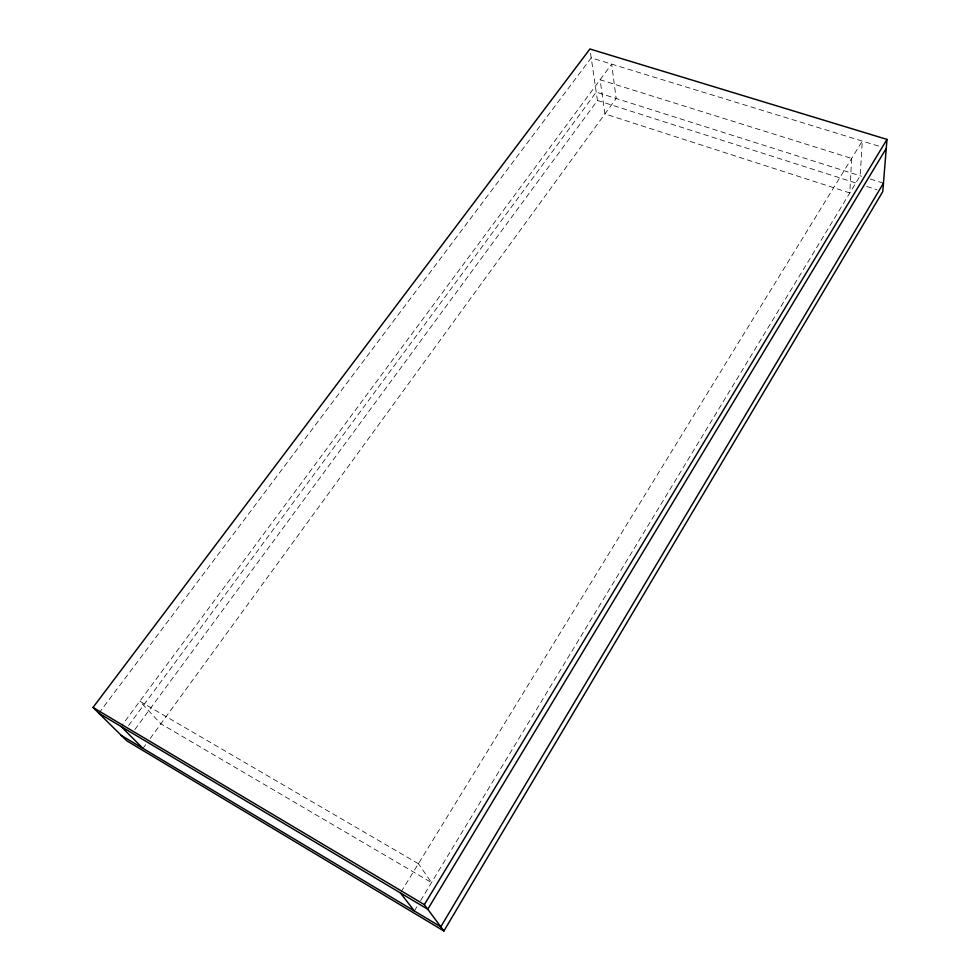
<?xml version="1.0" encoding="UTF-8"?>
<svg xmlns="http://www.w3.org/2000/svg" width="980" height="980" viewBox="0 0 980 980"><rect width="100%" height="100%" fill="white"/><g stroke="black" fill="none" stroke-linecap="round" stroke-linejoin="round"><path stroke-width="0.73" stroke-dasharray="4.9 3.68" d="M414.332 910.959L417.505 905.728M420.579 900.645L860.183 175.812L862.302 141.071L401.237 891.653M142.97 748.402L145.665 744.69M150.124 738.565L616.163 98.49L611.655 64.129L122.01 725.274M134.824 729.622L597.445 100.475L589.936 49M128.552 725.567L596.232 92.169L861.579 176.265M98.858 713.244L591.234 57.857L879.207 146.253M870.326 179.034L883.446 183.186M597.445 100.475L858.027 183.677M866.761 186.47L876.953 189.728M851.645 158.417L849.795 192.925L604.93 113.913L600.091 79.748L851.645 158.417M418.411 863.698L139.797 701.251L160.879 723.804L431.531 882.588L418.411 863.698"/><path stroke-width="1.47" d="M886.986 139.405L882.772 191.59L443.891 931L126.665 740.733L93.014 707.462L589.936 49L886.986 139.405L424.365 904.638L443.891 931M883.446 183.186L440.792 926.811L121.287 735.417M886.251 148.421L427.77 909.244L98.858 713.244M93.014 707.462L424.365 904.638M121.104 726.499L142.97 748.402M400.44 892.952L414.332 910.959"/></g></svg>
